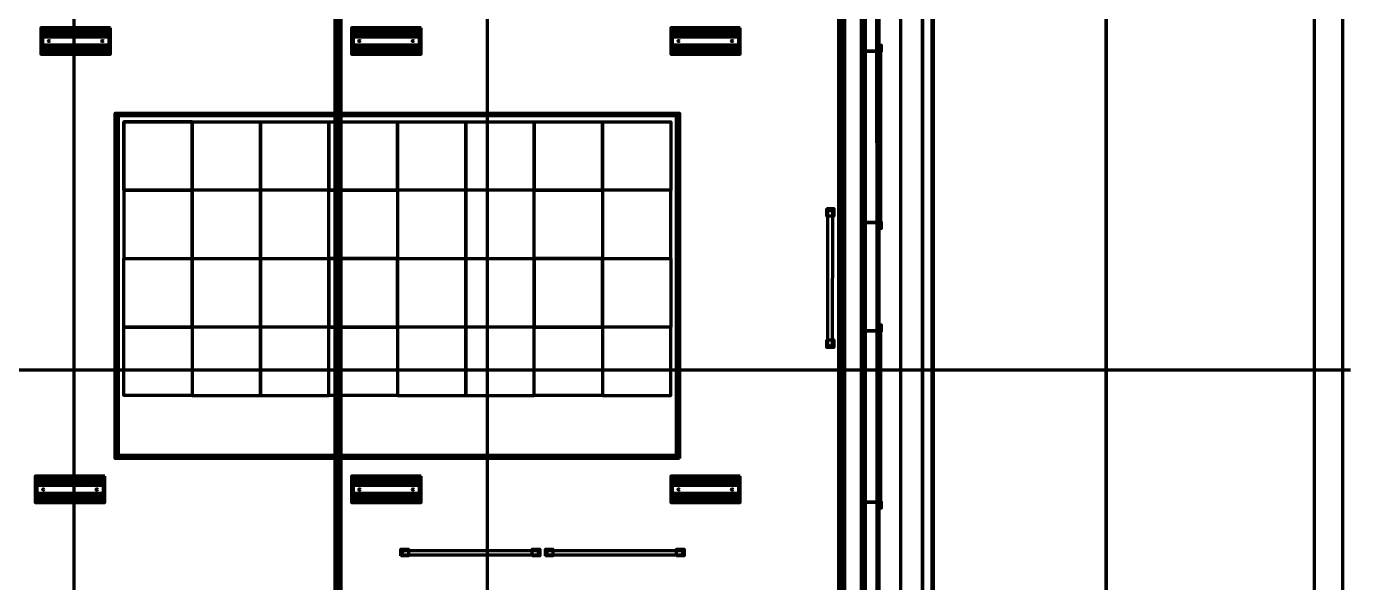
# Model space of a CAD drawing. Extents: x 0 to 1153, y 0 to 816.
# Drawn here: x 767.8 to 918, y 460.5 to 523.5 of the extents above; entities that cross this region are included whole.
import ezdxf

# ---------------------------------------------------------------- set-up
doc = ezdxf.new("R2010")
doc.units = 0
doc.header["$MEASUREMENT"] = 0
for name, color, linetype in [('Arch', 7, 'Continuous'), ('Electrical', 7, 'Continuous'), ('Hatch', 7, 'Continuous'), ('PIPE', 7, 'Continuous')]:
    doc.layers.add(name, color=color, linetype=linetype)

msp = doc.modelspace()

# ---------------------------------------------------------------- linework, layer by layer
at = {"layer": 'Arch', "color": 11, "linetype": 'Continuous', "lineweight": 211}
for p, q in [((773.19, 361.77), (773.19, 717.39)), ((820.07, 361.77), (820.07, 717.39)), ((866.97, 361.77), (866.97, 717.39)), ((864.48, 520.44), (864.67, 520.44)), ((870.68, 519.57), (870.49, 519.77)), ((864.48, 517.52), (864.67, 517.52)), ((870.68, 515.46), (870.49, 515.65)), ((864.48, 514.61), (864.67, 514.61)), ((841.86, 513.39), (777.84, 513.39)), ((778.16, 513.7), (778.16, 474.91)), ((864.48, 511.7), (864.67, 511.7)), ((870.68, 511.34), (870.49, 511.53)), ((864.48, 508.79), (864.67, 508.79)), ((870.68, 507.23), (870.49, 507.42)), ((864.48, 505.88), (864.67, 505.88)), ((870.68, 503.11), (870.49, 503.3)), ((864.48, 502.97), (864.67, 502.97)), ((870.68, 498.99), (870.49, 499.18)), ((870.68, 494.88), (870.49, 495.07)), ((870.68, 490.76), (870.49, 490.96)), ((864.48, 488.42), (864.67, 488.42)), ((870.68, 486.64), (870.49, 486.84)), ((864.48, 485.51), (864.67, 485.51)), ((864.48, 482.6), (864.67, 482.6)), ((870.68, 482.53), (870.49, 482.73)), ((864.48, 479.69), (864.67, 479.69)), ((870.68, 478.42), (870.49, 478.61)), ((864.48, 476.78), (864.67, 476.78)), ((864.48, 473.87), (864.67, 473.87)), ((870.68, 474.3), (870.49, 474.49)), ((864.48, 470.96), (864.67, 470.96)), ((870.68, 470.19), (870.49, 470.38)), ((870.68, 466.07), (870.49, 466.26)), ((870.68, 461.95), (870.49, 462.14))]:
    msp.add_line(p, q, dxfattribs=at)
for points in [[(913.85, 717.39), (913.85, 361.77)], [(864.4, 588.15), (864.4, 389.63), (864.4, 588.15), (864.4, 433.67), (862.92, 433.67), (862.92, 432.18), (903.21, 432.18), (864.4, 432.18), (864.4, 433.67), (864.4, 432.18), (862.92, 432.18), (862.92, 433.67), (904.7, 433.67), (864.4, 433.67), (890.28, 433.67), (890.28, 432.18)], [(870.88, 432.18), (870.88, 433.67), (870.88, 432.18), (890.28, 432.18), (870.88, 432.18), (890.28, 432.18), (890.28, 433.67), (870.88, 433.67), (890.28, 433.67), (864.4, 433.67), (864.4, 588.15)], [(862.92, 501.31), (864.4, 501.31), (862.92, 501.31), (862.92, 520.71), (864.4, 520.71), (862.92, 520.71)], [(841.53, 474.58), (841.53, 513.7), (841.53, 474.58)], [(110.87, 493.19), (117.03, 493.19), (123.19, 484.6), (917.99, 484.6)], [(862.92, 469.61), (862.92, 489.02), (864.4, 489.02), (862.92, 489.02)], [(825.37, 474.91), (841.86, 474.91), (777.84, 474.91)]]:
    msp.add_lwpolyline(points, dxfattribs=at)
at = {"layer": 'Arch', "color": 1, "linetype": 'Continuous', "lineweight": 211}
msp.add_lwpolyline([(917.11, 363.94), (917.11, 714.27), (113.97, 714.27), (113.97, 363.94)], close=True, dxfattribs=at)
at = {"layer": 'Arch', "color": 11, "linetype": 'Continuous', "lineweight": 211}
for points in [[(870.49, 638.59), (870.49, 383.25), (870.68, 383.25), (870.68, 638.79), (870.49, 638.79), (916.98, 638.79), (870.49, 638.79), (870.49, 584.53), (916.98, 584.53), (870.49, 584.53), (870.49, 638.79), (681.91, 638.79), (681.91, 638.59)], [(783.66, 424.91), (862.92, 424.91), (862.92, 588.15), (862.92, 389.63), (862.92, 423.42), (862.92, 424.91), (783.66, 424.91), (783.66, 423.42)], [(869.42, 574.89), (917.11, 574.89), (869.42, 574.89), (869.42, 435.47)], [(890.28, 575.15), (890.28, 573.2), (870.88, 573.2), (870.88, 535.31), (890.28, 535.31), (890.28, 433.67), (890.28, 535.31), (870.88, 535.31), (870.88, 573.2), (890.28, 573.2), (890.28, 575.15), (917.11, 575.15)], [(864.73, 521.36), (864.4, 521.36), (864.4, 520.71), (864.43, 520.71), (864.4, 521.36), (864.4, 521.36), (864.43, 521.35), (864.4, 521.36), (864.4, 520.71), (864.43, 520.71), (864.43, 521.35), (864.72, 521.35), (864.72, 520.71), (864.73, 520.71), (864.72, 521.35), (864.72, 521.35), (864.73, 521.36), (864.72, 521.35), (864.72, 520.71), (864.73, 520.71), (864.72, 521.35), (864.4, 521.36)], [(864.67, 521.28), (864.67, 500.74), (864.67, 500.74), (864.48, 500.74), (864.48, 500.74), (864.48, 521.28), (864.67, 521.28), (864.67, 521.28), (864.67, 500.74), (864.48, 500.74), (864.48, 521.28)], [(841.86, 474.58), (777.84, 474.58), (777.84, 513.7), (841.86, 513.7)], [(786.56, 504.97), (786.56, 512.73), (794.33, 512.73), (794.33, 504.97), (794.33, 497.22), (802.09, 497.22), (802.09, 504.97), (794.33, 504.97), (786.56, 504.97), (778.81, 504.97), (778.81, 512.73), (786.56, 512.73), (786.56, 504.97), (786.56, 497.22), (794.33, 497.22), (794.33, 504.97), (786.56, 504.97), (786.56, 512.73), (778.81, 512.73), (778.81, 497.22), (786.56, 497.22), (786.56, 504.97), (778.81, 504.97)], [(809.85, 504.97), (809.85, 512.73), (817.62, 512.73), (817.62, 504.97), (817.62, 497.22), (825.37, 497.22), (825.37, 504.97), (817.62, 504.97), (809.85, 504.97), (802.09, 504.97), (802.09, 512.73), (802.09, 504.97), (794.33, 504.97), (794.33, 512.73), (802.09, 512.73), (809.85, 512.73), (809.85, 504.97), (809.85, 497.22), (817.62, 497.22), (817.62, 504.97), (809.85, 504.97), (809.85, 497.22), (802.09, 497.22), (802.09, 504.97)], [(833.13, 504.97), (833.13, 512.73), (840.89, 512.73), (840.89, 504.97), (833.13, 504.97), (825.37, 504.97), (825.37, 512.73), (825.37, 504.97), (817.62, 504.97), (817.62, 512.73), (825.37, 512.73), (833.13, 512.73), (833.13, 504.97), (833.13, 497.22), (840.89, 497.22), (840.89, 504.97), (833.13, 504.97), (833.13, 497.22), (825.37, 497.22), (825.37, 504.97)], [(858.58, 502.9), (859.35, 502.9), (859.35, 502.04), (858.58, 502.04)], [(858.67, 502.45), (858.67, 502.51), (858.69, 502.56), (858.71, 502.61), (858.75, 502.65), (858.8, 502.68), (858.85, 502.71), (858.9, 502.72), (858.95, 502.72), (859.01, 502.71), (859.06, 502.68), (859.1, 502.65), (859.14, 502.61), (859.17, 502.56), (859.18, 502.51), (859.19, 502.47), (859.2, 502.46), (859.18, 487.52), (859.17, 487.47), (859.14, 487.42), (859.1, 487.38), (859.06, 487.35), (859.01, 487.32), (858.95, 487.31), (858.9, 487.31), (858.85, 487.32), (858.8, 487.35), (858.75, 487.38), (858.71, 487.42), (858.69, 487.47), (858.67, 487.52), (858.68, 487.56)], [(864.4, 501.31), (864.4, 500.67), (864.73, 500.67), (864.73, 501.31), (864.73, 501.31), (864.72, 501.31), (864.73, 500.67), (864.73, 500.67), (864.72, 500.68), (864.4, 500.67), (864.4, 500.67), (864.43, 500.68), (864.4, 500.67), (864.73, 500.67), (864.73, 501.31), (864.72, 501.31), (864.72, 500.68), (864.43, 500.68), (864.43, 501.31), (864.43, 501.31), (864.4, 501.31), (864.43, 501.31), (864.4, 500.67)], [(786.56, 489.46), (786.56, 497.22), (794.33, 497.22), (794.33, 489.46), (794.33, 481.69), (802.09, 481.69), (802.09, 489.46), (794.33, 489.46), (786.56, 489.46), (778.81, 489.46), (778.81, 497.22), (786.56, 497.22), (786.56, 489.46), (786.56, 481.69), (794.33, 481.69), (794.33, 489.46), (786.56, 489.46), (786.56, 481.69), (778.81, 481.69), (778.81, 489.46)], [(809.85, 489.46), (809.85, 497.22), (817.62, 497.22), (817.62, 489.46), (817.62, 481.69), (825.37, 481.69), (825.37, 489.46), (817.62, 489.46), (809.85, 489.46), (802.09, 489.46), (802.09, 497.22), (802.09, 489.46), (794.33, 489.46), (794.33, 497.22), (802.09, 497.22), (809.85, 497.22), (809.85, 489.46), (809.85, 481.69), (817.62, 481.69), (817.62, 489.46), (809.85, 489.46), (809.85, 481.69), (802.09, 481.69), (802.09, 489.46)], [(833.13, 489.46), (833.13, 497.22), (840.89, 497.22), (840.89, 489.46), (833.13, 489.46), (825.37, 489.46), (825.37, 497.22), (825.37, 489.46), (817.62, 489.46), (817.62, 497.22), (825.37, 497.22), (833.13, 497.22), (833.13, 489.46), (833.13, 481.69), (840.89, 481.69), (840.89, 489.46), (833.13, 489.46), (833.13, 481.69), (825.37, 481.69), (825.37, 489.46)], [(864.73, 489.67), (864.4, 489.67), (864.4, 489.02), (864.43, 489.02), (864.4, 489.67), (864.4, 489.67), (864.43, 489.66), (864.4, 489.67), (864.4, 489.02), (864.43, 489.02), (864.43, 489.66), (864.72, 489.66), (864.72, 489.02), (864.73, 489.02), (864.72, 489.66), (864.72, 489.66), (864.73, 489.67), (864.72, 489.66), (864.72, 489.02), (864.73, 489.02), (864.72, 489.66), (864.4, 489.67)], [(864.67, 489.6), (864.67, 469.05), (864.67, 469.05), (864.48, 469.05), (864.48, 469.05), (864.48, 489.6), (864.67, 489.6), (864.67, 489.6), (864.67, 469.05), (864.48, 469.05), (864.48, 489.6)], [(858.58, 488.01), (859.35, 488.01), (859.35, 487.16), (858.58, 487.16)], [(859.19, 487.58), (859.18, 487.52)], [(864.4, 469.61), (864.4, 468.97), (864.73, 468.97), (864.73, 469.61), (864.73, 469.61), (864.72, 469.61), (864.73, 468.97), (864.73, 468.97), (864.72, 468.99), (864.4, 468.97), (864.4, 468.97), (864.43, 468.99), (864.4, 468.97), (864.73, 468.97), (864.73, 469.61), (864.72, 469.61), (864.72, 468.99), (864.43, 468.99), (864.43, 469.61), (864.43, 469.61), (864.4, 469.61), (864.43, 469.61), (864.4, 468.97), (864.4, 469.61), (862.92, 469.61)], [(810.26, 463.52), (810.26, 464.29), (811.12, 464.29), (811.12, 463.52)], [(825.15, 463.52), (825.15, 464.29), (826, 464.29), (826, 463.52)], [(826.64, 463.52), (826.64, 464.29), (827.5, 464.29), (827.5, 463.52)], [(841.53, 463.52), (841.53, 464.29), (842.38, 464.29), (842.38, 463.52)], [(810.71, 463.62), (810.65, 463.63), (810.6, 463.64), (810.55, 463.67), (810.51, 463.71), (810.48, 463.75), (810.45, 463.8), (810.44, 463.86), (810.44, 463.91), (810.45, 463.96), (810.48, 464.02), (810.51, 464.06), (810.55, 464.1), (810.6, 464.12), (810.65, 464.14), (810.69, 464.14), (810.69, 464.13), (825.64, 464.14), (825.69, 464.12), (825.74, 464.1), (825.78, 464.06), (825.81, 464.02), (825.84, 463.96), (825.85, 463.91), (825.85, 463.86), (825.84, 463.8), (825.81, 463.75), (825.78, 463.71), (825.74, 463.67), (825.69, 463.64), (825.64, 463.63), (825.6, 463.61)], [(825.58, 464.14), (825.64, 464.14)], [(827.09, 463.62), (827.03, 463.63), (826.98, 463.64), (826.93, 463.67), (826.89, 463.71), (826.86, 463.75), (826.84, 463.8), (826.82, 463.86), (826.82, 463.91), (826.84, 463.96), (826.86, 464.02), (826.89, 464.06), (826.93, 464.1), (826.98, 464.12), (827.03, 464.14), (827.08, 464.14), (827.08, 464.13), (842.01, 464.14), (842.06, 464.12), (842.11, 464.1), (842.15, 464.06), (842.19, 464.02), (842.21, 463.96), (842.22, 463.91), (842.22, 463.86), (842.21, 463.8), (842.19, 463.75), (842.15, 463.71), (842.11, 463.67), (842.06, 463.64), (842.01, 463.63), (841.98, 463.61)], [(841.95, 464.14), (842.01, 464.14)]]:
    msp.add_lwpolyline(points, close=True, dxfattribs=at)
for centre, radius in [((858.64, 502.82), 0.0371), ((858.64, 502.13), 0.0371), ((859.27, 502.82), 0.0371), ((859.27, 502.13), 0.0371), ((858.64, 487.94), 0.0371), ((858.64, 487.25), 0.0371), ((859.27, 487.94), 0.0371), ((859.27, 487.25), 0.0371), ((810.34, 464.22), 0.037), ((811.03, 464.22), 0.0371), ((825.23, 464.22), 0.037), ((825.91, 464.22), 0.037), ((826.72, 464.22), 0.0371), ((827.41, 464.22), 0.037), ((841.6, 464.22), 0.037), ((842.29, 464.22), 0.037), ((810.34, 463.6), 0.037), ((811.03, 463.6), 0.0371), ((825.23, 463.6), 0.037), ((825.91, 463.6), 0.037), ((826.72, 463.6), 0.0371), ((827.41, 463.6), 0.037), ((841.6, 463.6), 0.037), ((842.29, 463.6), 0.037)]:
    msp.add_circle(centre, radius, dxfattribs=at)
for p in [(864.4, 521.36), (864.43, 521.35), (864.67, 521.28), (864.72, 521.35), (864.73, 521.36), (864.4, 520.71), (864.43, 520.71), (864.72, 520.71), (864.73, 520.71), (864.4, 501.31), (864.4, 500.67), (864.43, 501.31), (864.43, 500.68), (864.48, 500.74), (864.67, 500.74), (864.72, 501.31), (864.72, 500.68), (864.73, 501.31), (864.73, 500.67), (864.4, 489.67), (864.4, 489.02), (864.43, 489.66), (864.43, 489.02), (864.67, 489.6), (864.72, 489.66), (864.72, 489.02), (864.73, 489.67), (864.73, 489.02), (864.4, 469.61), (864.4, 468.97), (864.43, 469.61), (864.43, 468.99), (864.48, 469.05), (864.67, 469.05), (864.72, 469.61), (864.72, 468.99), (864.73, 469.61), (864.73, 468.97)]:
    msp.add_point(p, dxfattribs=at)
at = {"layer": 'Electrical', "color": 5, "linetype": 'Continuous', "lineweight": 211}
msp.add_line((803.14, 393.51), (803.14, 531.46), dxfattribs=at)
for points in [[(802.83, 531.46), (802.83, 393.51), (802.81, 531.46), (803.45, 531.46), (802.83, 531.46), (803.45, 531.46), (802.81, 531.46), (802.81, 393.51), (803.45, 393.51), (802.83, 393.51), (803.45, 393.51), (802.81, 393.51)], [(803.45, 393.51), (803.45, 531.46), (803.45, 393.51), (803.45, 531.46)]]:
    msp.add_lwpolyline(points, close=True, dxfattribs=at)
at = {"layer": 'Hatch', "color": 5, "linetype": 'Continuous', "lineweight": 211}
for p, q in [((860.26, 396.01), (860.26, 630.04)), ((862.68, 430.93), (862.68, 623.99)), ((777.14, 522.91), (769.58, 522.91)), ((777.14, 522.81), (769.58, 522.81)), ((812.38, 522.91), (804.82, 522.91)), ((812.38, 522.81), (804.82, 522.81)), ((848.58, 522.91), (841.02, 522.91)), ((848.58, 522.81), (841.02, 522.81)), ((777.14, 522.43), (769.58, 522.43)), ((777.14, 522.32), (769.58, 522.32)), ((777.14, 521.42), (769.58, 521.42)), ((777.14, 521.31), (769.58, 521.31)), ((812.38, 522.43), (804.82, 522.43)), ((812.38, 522.32), (804.82, 522.32)), ((812.38, 521.42), (804.82, 521.42)), ((812.38, 521.31), (804.82, 521.31)), ((848.58, 522.43), (841.02, 522.43)), ((848.58, 522.32), (841.02, 522.32)), ((848.58, 521.42), (841.02, 521.42)), ((848.58, 521.31), (841.02, 521.31)), ((777.14, 520.93), (769.58, 520.93)), ((777.14, 520.84), (769.58, 520.84)), ((812.38, 520.93), (804.82, 520.93)), ((812.38, 520.84), (804.82, 520.84)), ((848.58, 520.93), (841.02, 520.93)), ((848.58, 520.84), (841.02, 520.84)), ((776.5, 472.09), (768.93, 472.09)), ((776.5, 471.98), (768.93, 471.98)), ((812.38, 472.09), (804.82, 472.09)), ((812.38, 471.98), (804.82, 471.98)), ((848.58, 472.09), (841.02, 472.09)), ((848.58, 471.98), (841.02, 471.98)), ((776.5, 471.6), (768.93, 471.6)), ((776.5, 471.51), (768.93, 471.51)), ((776.5, 470.61), (768.93, 470.61)), ((776.5, 470.5), (768.93, 470.5)), ((812.38, 471.6), (804.82, 471.6)), ((812.38, 471.51), (804.82, 471.51)), ((812.38, 470.61), (804.82, 470.61)), ((812.38, 470.5), (804.82, 470.5)), ((848.58, 471.6), (841.02, 471.6)), ((848.58, 471.51), (841.02, 471.51)), ((848.58, 470.61), (841.02, 470.61)), ((848.58, 470.5), (841.02, 470.5)), ((776.5, 470.12), (768.93, 470.12)), ((776.5, 470.02), (768.93, 470.02)), ((812.38, 470.12), (804.82, 470.12)), ((812.38, 470.02), (804.82, 470.02)), ((848.58, 470.12), (841.02, 470.12)), ((848.58, 470.02), (841.02, 470.02))]:
    msp.add_line(p, q, dxfattribs=at)
msp.add_lwpolyline([(855.77, 394.2), (857.14, 394.21), (854.39, 394.21), (853.99, 394.21), (852.73, 394.2), (853.99, 394.2), (857.73, 394.2), (857.73, 394.84), (858.77, 394.84), (858.77, 394.2), (858.77, 394.82), (858.77, 394.2), (858.77, 394.84), (859.45, 394.83, 0.414209), (859.95, 395.33), (859.94, 396.01), (860.58, 396.01), (860.58, 630.04)], format="xyb", dxfattribs=at)
for points in [[(859.94, 396.01), (859.94, 630.04), (859.94, 396.01), (859.94, 630.04), (859.94, 396.01), (860.56, 396.01), (859.94, 396.01), (860.58, 396.01)], [(777.31, 523.36), (769.42, 523.36), (769.42, 520.38), (777.31, 520.38)], [(777.14, 520.54), (777.14, 523.2), (769.58, 523.2), (769.58, 520.54)], [(812.55, 523.36), (804.65, 523.36), (804.65, 520.38), (812.55, 520.38)], [(812.38, 520.54), (812.38, 523.2), (804.82, 523.2), (804.82, 520.54)], [(848.75, 523.36), (840.86, 523.36), (840.86, 520.38), (848.75, 520.38)], [(848.58, 520.54), (848.58, 523.2), (841.02, 523.2), (841.02, 520.54)], [(770.39, 521.88), (770.34, 521.81), (770.3, 521.82), (770.26, 521.85), (770.26, 521.89), (770.28, 521.93), (770.32, 521.95), (770.36, 521.94), (770.39, 521.88)], [(776.47, 521.88), (776.42, 521.81), (776.37, 521.82), (776.34, 521.85), (776.33, 521.89), (776.35, 521.93), (776.39, 521.95), (776.43, 521.94), (776.47, 521.88)], [(805.62, 521.88), (805.57, 521.81), (805.53, 521.82), (805.49, 521.85), (805.49, 521.89), (805.51, 521.93), (805.54, 521.95), (805.59, 521.94), (805.62, 521.88)], [(811.7, 521.88), (811.65, 521.81), (811.61, 521.81), (811.57, 521.84), (811.56, 521.89), (811.58, 521.92), (811.61, 521.95), (811.66, 521.94), (811.7, 521.88)], [(841.83, 521.88), (841.78, 521.81), (841.73, 521.82), (841.7, 521.85), (841.69, 521.89), (841.72, 521.93), (841.76, 521.95), (841.8, 521.94), (841.83, 521.88)], [(847.9, 521.88), (847.85, 521.81), (847.81, 521.82), (847.77, 521.85), (847.77, 521.89), (847.79, 521.93), (847.83, 521.95), (847.87, 521.94), (847.9, 521.88)], [(776.67, 472.55), (768.77, 472.55), (768.77, 469.57), (776.67, 469.57)], [(776.5, 469.73), (776.5, 472.38), (768.93, 472.38), (768.93, 469.73)], [(812.55, 472.55), (804.65, 472.55), (804.65, 469.57), (812.55, 469.57)], [(812.38, 469.73), (812.38, 472.38), (804.82, 472.38), (804.82, 469.73)], [(848.75, 472.55), (840.86, 472.55), (840.86, 469.57), (848.75, 469.57)], [(848.58, 469.73), (848.58, 472.38), (841.02, 472.38), (841.02, 469.73)], [(769.75, 471.06), (769.69, 470.99), (769.65, 471), (769.62, 471.03), (769.61, 471.07), (769.63, 471.11), (769.67, 471.13), (769.71, 471.12), (769.75, 471.06)], [(775.82, 471.06), (775.77, 470.99), (775.73, 470.99), (775.69, 471.02), (775.68, 471.06), (775.7, 471.1), (775.74, 471.13), (775.78, 471.12), (775.82, 471.06)], [(805.62, 471.06), (805.58, 470.99), (805.53, 470.99), (805.5, 471.02), (805.49, 471.06), (805.5, 471.1), (805.54, 471.13), (805.58, 471.12), (805.62, 471.06)], [(811.7, 471.06), (811.65, 470.99), (811.61, 470.99), (811.57, 471.02), (811.56, 471.06), (811.58, 471.1), (811.61, 471.13), (811.66, 471.12), (811.7, 471.06)], [(841.83, 471.06), (841.78, 470.99), (841.73, 471), (841.7, 471.03), (841.69, 471.07), (841.72, 471.11), (841.76, 471.13), (841.8, 471.12), (841.83, 471.06)], [(847.9, 471.06), (847.85, 470.99), (847.81, 471), (847.77, 471.03), (847.77, 471.07), (847.79, 471.11), (847.83, 471.13), (847.87, 471.12), (847.9, 471.06)]]:
    msp.add_lwpolyline(points, close=True, dxfattribs=at)
for points in [[(860.56, 396.01), (860.56, 630.04), (860.56, 396.01)], [(860.58, 630.04), (860.58, 396.01)], [(862.52, 623.99), (862.52, 430.93), (862.52, 623.99), (862.54, 430.93), (862.52, 623.99)], [(862.85, 623.99), (862.83, 430.93), (862.85, 623.99), (862.85, 430.93), (862.54, 430.93), (862.52, 430.35), (862.52, 430.93), (862.85, 430.93), (862.85, 623.99)]]:
    msp.add_lwpolyline(points, dxfattribs=at)
at = {"layer": 'PIPE', "color": 3, "linetype": 'Continuous', "lineweight": 211}
for points in [[(864.49, 627.05), (864.49, 393.53), (864.24, 393.53), (864.24, 393.45), (864.27, 393.53), (864.24, 627.05)], [(864.37, 627.05), (864.37, 393.53), (864.37, 627.05)], [(864.27, 517.78), (864.27, 517.94), (864.27, 517.78), (864.27, 517.94), (864.27, 517.78), (864.49, 517.78), (864.49, 517.94), (864.46, 517.78), (864.49, 517.94), (864.49, 517.78), (864.46, 517.94), (864.27, 517.94), (864.27, 517.78), (864.27, 517.94), (864.3, 517.85), (864.46, 517.85), (864.38, 517.81), (864.3, 517.85), (864.39, 517.9), (864.46, 517.85), (864.3, 517.85), (864.27, 517.94), (864.32, 517.95), (864.38, 517.96), (864.43, 517.94), (864.46, 517.85), (864.44, 517.79), (864.4, 517.76), (864.34, 517.76), (864.27, 517.78), (864.34, 517.76), (864.4, 517.76), (864.46, 517.85), (864.38, 517.81), (864.3, 517.85), (864.39, 517.9), (864.3, 517.85), (864.27, 517.78), (864.3, 517.85), (864.27, 517.94), (864.35, 517.96), (864.41, 517.95), (864.45, 517.92), (864.46, 517.85), (864.41, 517.77), (864.36, 517.76), (864.27, 517.78), (864.3, 517.85), (864.27, 517.78), (864.49, 517.78), (864.46, 517.9), (864.41, 517.95), (864.35, 517.96), (864.27, 517.94), (864.27, 517.78), (864.49, 517.78), (864.45, 517.94), (864.45, 517.78), (864.4, 517.82), (864.3, 517.85), (864.46, 517.85), (864.4, 517.9), (864.3, 517.85), (864.46, 517.85), (864.3, 517.85), (864.46, 517.85)], [(864.49, 517.94), (864.27, 517.94), (864.49, 517.94)], [(864.27, 494.07), (864.27, 494.23), (864.27, 494.07), (864.27, 494.23), (864.27, 494.07), (864.45, 494.07), (864.45, 494.23), (864.45, 494.07), (864.45, 494.23), (864.45, 494.07), (864.45, 494.23), (864.27, 494.23), (864.27, 494.07), (864.27, 494.23), (864.34, 494.12), (864.41, 494.16), (864.38, 494.12), (864.33, 494.14), (864.33, 494.2), (864.39, 494.2), (864.46, 494.16), (864.27, 494.16), (864.27, 494.23), (864.32, 494.25), (864.38, 494.26), (864.45, 494.23), (864.47, 494.15), (864.45, 494.07), (864.34, 494.06), (864.27, 494.07), (864.27, 494.12), (864.34, 494.06), (864.45, 494.07), (864.41, 494.16), (864.38, 494.12), (864.33, 494.14), (864.33, 494.2), (864.39, 494.2), (864.32, 494.18), (864.27, 494.13), (864.27, 494.23), (864.35, 494.26), (864.45, 494.23), (864.47, 494.17), (864.45, 494.07), (864.34, 494.06), (864.27, 494.07), (864.27, 494.14), (864.27, 494.07), (864.45, 494.07), (864.45, 494.23), (864.35, 494.26), (864.27, 494.23), (864.27, 494.07), (864.45, 494.07), (864.45, 494.23), (864.45, 494.07)], [(864.49, 494.23), (864.27, 494.23), (864.49, 494.23)], [(864.46, 494.15), (864.3, 494.15), (864.46, 494.15), (864.3, 494.15), (864.35, 494.21), (864.46, 494.15), (864.35, 494.12), (864.35, 494.12), (864.3, 494.15)], [(864.27, 469.95), (864.27, 470.11), (864.27, 469.95), (864.27, 470.11), (864.27, 469.95), (864.49, 469.95), (864.49, 470.11), (864.46, 469.95), (864.49, 470.11), (864.49, 469.95), (864.46, 470.11), (864.27, 470.11), (864.27, 469.95), (864.27, 470.11), (864.3, 470.03), (864.46, 470.03), (864.38, 469.99), (864.3, 470.03), (864.39, 470.07), (864.46, 470.03), (864.3, 470.03), (864.27, 470.11), (864.32, 470.12), (864.38, 470.13), (864.43, 470.11), (864.46, 470.03), (864.44, 469.97), (864.4, 469.94), (864.34, 469.93), (864.27, 469.95), (864.34, 469.93), (864.4, 469.94), (864.46, 470.03), (864.38, 469.99), (864.3, 470.03), (864.39, 470.07), (864.3, 470.03), (864.27, 469.95), (864.3, 470.03), (864.27, 470.11), (864.35, 470.13), (864.41, 470.12), (864.45, 470.09), (864.46, 470.03), (864.41, 469.94), (864.36, 469.93), (864.27, 469.95), (864.3, 470.03), (864.27, 469.95), (864.49, 469.95), (864.46, 470.08), (864.41, 470.12), (864.35, 470.13), (864.27, 470.11), (864.27, 469.95), (864.49, 469.95), (864.45, 470.11), (864.45, 469.95), (864.4, 469.99), (864.3, 470.03), (864.46, 470.03), (864.4, 470.07), (864.3, 470.03), (864.46, 470.03), (864.3, 470.03), (864.46, 470.03)], [(864.49, 470.11), (864.27, 470.11), (864.49, 470.11)]]:
    msp.add_lwpolyline(points, dxfattribs=at)

doc.saveas('drawing.dxf')
